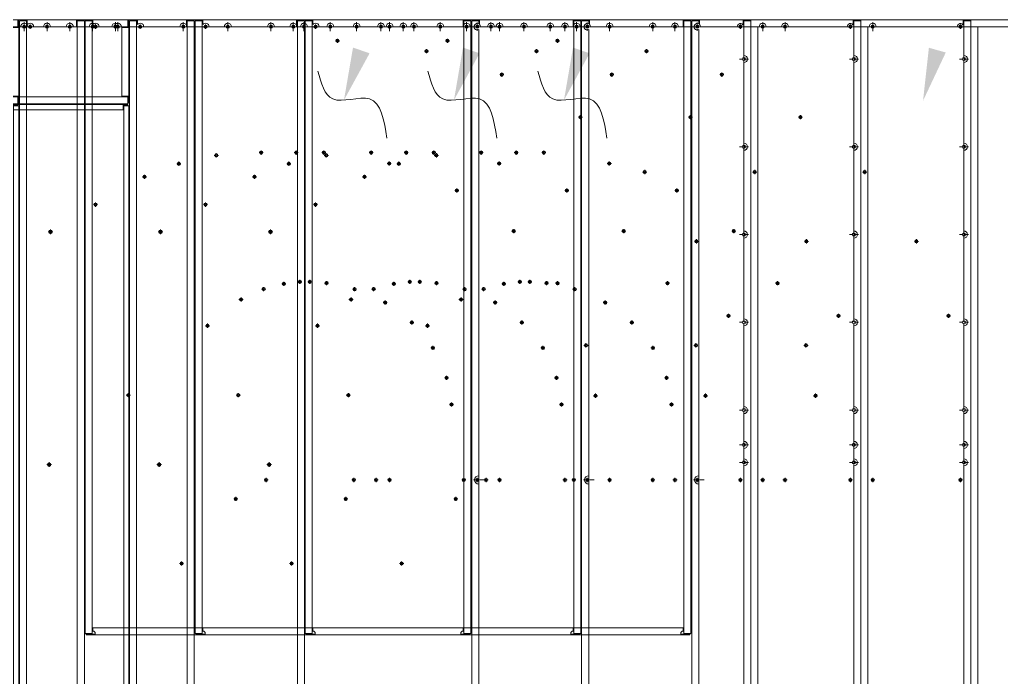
# Model space of a CAD drawing. Header units: millimetres. Extents: x -664124 to 30784, y -141094 to 22397.
# Drawn here: x -659109 to -656311, y -139217 to -137344 of the extents above; entities that cross this region are included whole.
import ezdxf

# ---------------------------------------------------------------- set-up
doc = ezdxf.new("R2010")
doc.units = ezdxf.units.MM
doc.linetypes.add('DASHDOT', pattern=[18.5, 12, -3, 0.5, -3])
doc.layers.add('냉각탑_dim', color=1, linetype='Continuous')

# ---------------------------------------------------------------- blocks, each defined once
blk = doc.blocks.new('1')
at = {"color": 7, "lineweight": 20}
for p, q in [((14466.8, 12784.9), (11473.8, 12784.9)), ((14116.8, 12764.9), (14161.8, 12764.9)), ((14181.8, 12764.9), (14226.8, 12764.9)), ((14246.8, 12764.9), (14291.8, 12764.9)), ((14311.8, 12764.9), (14356.8, 12764.9)), ((14376.8, 12764.9), (14421.8, 12764.9)), ((14441.8, 12764.9), (14466.8, 12764.9)), ((14450.3, 12762.9), (14450.3, 12566.9)), ((14470.3, 12566.9), (14470.3, 12762.9)), ((14472.3, 9340.4), (14472.3, 12781.4)), ((14492.3, 12781.4), (14492.3, 9340.4)), ((14494.3, 12784.9), (14948.3, 12784.9)), ((14512.3, 12764.9), (14742.3, 12764.9)), ((14762.3, 12764.9), (14948.3, 12764.9)), ((14950.3, 9340.4), (14950.3, 12781.4)), ((14970.3, 12781.4), (14970.3, 9340.4)), ((14972.3, 11036.4), (14972.3, 12781.4)), ((14992.3, 12781.4), (14992.3, 11036.4)), ((14994.3, 12784.9), (16050.3, 12784.9)), ((15012.3, 12764.9), (15242.3, 12764.9)), ((15262.3, 12764.9), (15492.3, 12764.9)), ((15512.3, 12764.9), (15586.3, 12764.9)), ((15606.3, 12764.9), (15661.3, 12764.9)), ((15681.3, 12764.9), (15736.3, 12764.9)), ((15756.3, 12764.9), (15830.3, 12764.9)), ((15850.3, 12764.9), (16050.3, 12764.9)), ((16052.3, 11036.4), (16052.3, 12781.4)), ((16072.3, 12781.4), (16072.3, 11036.4)), ((16074.3, 9340.4), (16074.3, 12781.4)), ((16096.3, 12784.9), (16848.3, 12784.9)), ((16099.3, 12764.9), (16330.3, 12764.9)), ((16350.3, 12764.9), (16580.3, 12764.9)), ((16600.3, 12764.9), (16831.3, 12764.9)), ((16850.3, 12781.4), (16850.3, 12682.9)), ((16870.3, 12781.4), (16870.3, 9340.4)), ((16890.3, 12764.9), (16890.3, 9204.9)), ((16094.3, 11485.9), (16094.3, 12756.9)), ((16850.3, 12662.9), (16850.3, 12432.9)), ((14466.8, 12564.9), (12121.8, 12564.9)), ((11473.8, 12544.9), (14466.8, 12544.9)), ((13487.9, 12542.9), (14453.7, 12542.9)), ((14455.3, 12539.8), (14455.3, 9690)), ((14470.3, 9690), (14470.3, 12539.8)), ((14453.7, 12527.9), (13487.9, 12527.9)), ((16850.3, 12412.9), (16850.3, 12182.9)), ((16850.3, 12162.9), (16850.3, 11932.9)), ((16850.3, 11912.9), (16850.3, 11682.9)), ((16850.3, 11662.9), (16850.3, 11583.9)), ((16850.3, 11563.9), (16850.3, 11533.9)), ((16850.3, 11513.9), (16850.3, 9340.4)), ((16094.3, 9340.4), (16094.3, 11461.9)), ((16052.3, 11052.9), (14994.3, 11052.9)), ((16056.5, 11032.9), (15000.5, 11032.9))]:
    blk.add_line(p, q, dxfattribs=at)
at = {"color": 7, "linetype": 'DASHDOT', "lineweight": 20}
for p, q in [((14184.8, 12764.9), (14158.8, 12764.9)), ((14171.8, 12777.9), (14171.8, 12751.9)), ((14249.8, 12764.9), (14223.8, 12764.9)), ((14236.8, 12777.9), (14236.8, 12751.9)), ((14314.8, 12764.9), (14288.8, 12764.9)), ((14301.8, 12777.9), (14301.8, 12751.9)), ((14379.8, 12764.9), (14353.8, 12764.9)), ((14366.8, 12777.9), (14366.8, 12751.9)), ((14444.8, 12764.9), (14418.8, 12764.9)), ((14431.8, 12777.9), (14431.8, 12751.9)), ((14765.3, 12764.9), (14739.3, 12764.9)), ((14752.3, 12777.9), (14752.3, 12751.9)), ((15265.3, 12764.9), (15239.3, 12764.9)), ((15252.3, 12777.9), (15252.3, 12751.9)), ((15515.3, 12764.9), (15489.3, 12764.9)), ((15502.3, 12777.9), (15502.3, 12751.9)), ((15609.3, 12764.9), (15583.3, 12764.9)), ((15596.3, 12777.9), (15596.3, 12751.9)), ((15684.3, 12764.9), (15658.3, 12764.9)), ((15671.3, 12777.9), (15671.3, 12751.9)), ((15759.3, 12764.9), (15733.3, 12764.9)), ((15746.3, 12777.9), (15746.3, 12751.9)), ((15853.3, 12764.9), (15827.3, 12764.9)), ((15840.3, 12777.9), (15840.3, 12751.9)), ((16102, 12764.9), (16078.6, 12764.9)), ((16090.3, 12776.6), (16090.3, 12753.2)), ((16353.3, 12764.9), (16327.3, 12764.9)), ((16340.3, 12777.9), (16340.3, 12751.9)), ((16603.3, 12764.9), (16577.3, 12764.9)), ((16590.3, 12777.9), (16590.3, 12751.9)), ((16850.3, 12685.9), (16850.3, 12659.9)), ((16863.3, 12672.9), (16837.3, 12672.9)), ((16850.3, 12435.9), (16850.3, 12409.9)), ((16863.3, 12422.9), (16837.3, 12422.9)), ((16863.3, 12172.9), (16837.3, 12172.9)), ((16850.3, 12185.9), (16850.3, 12159.9)), ((16863.3, 11922.9), (16837.3, 11922.9)), ((16850.3, 11935.9), (16850.3, 11909.9)), ((16863.3, 11672.9), (16837.3, 11672.9)), ((16850.3, 11685.9), (16850.3, 11659.9)), ((16850.3, 11586.9), (16850.3, 11560.9)), ((16863.3, 11573.9), (16837.3, 11573.9)), ((16850.3, 11536.9), (16850.3, 11510.9)), ((16863.3, 11523.9), (16837.3, 11523.9)), ((16109.9, 11473.9), (16078.7, 11473.9)), ((16094.3, 11489.5), (16094.3, 11458.3))]:
    blk.add_line(p, q, dxfattribs=at)
at = {"color": 7, "lineweight": 20, "ltscale": 0.4125}
for p, q in [((14466.8, 12762.9), (14450.3, 12762.9)), ((14466.8, 12764.9), (14466.8, 12781.4)), ((14475.8, 12781.4), (14492.3, 12781.4)), ((14948.3, 12781.4), (14948.3, 12764.9)), ((14950.3, 12781.4), (14966.8, 12781.4)), ((14975.8, 12781.4), (14992.3, 12781.4)), ((16050.3, 12781.4), (16050.3, 12764.9)), ((16052.3, 12781.4), (16068.8, 12781.4)), ((16077.8, 12781.4), (16094.3, 12781.4)), ((16850.3, 12781.4), (16866.8, 12781.4)), ((14450.3, 12566.9), (14466.8, 12566.9)), ((14466.8, 12548.4), (14466.8, 12564.9)), ((14992.3, 11036.4), (14975.8, 11036.4)), ((16068.8, 11036.4), (16052.3, 11036.4))]:
    blk.add_line(p, q, dxfattribs=at)
at = {"color": 7, "lineweight": 20, "ltscale": 0.0875}
for p, q in [((14466.8, 12784.9), (14466.8, 12781.4)), ((14470.3, 12762.9), (14466.8, 12762.9)), ((14472.3, 12781.4), (14475.8, 12781.4)), ((14494.3, 12784.9), (14494.3, 12781.4)), ((14948.3, 12784.9), (14948.3, 12781.4)), ((14970.3, 12781.4), (14966.8, 12781.4)), ((14972.3, 12781.4), (14975.8, 12781.4)), ((14994.3, 12784.9), (14994.3, 12781.4)), ((16050.3, 12784.9), (16050.3, 12781.4)), ((16072.3, 12781.4), (16068.8, 12781.4)), ((16074.3, 12781.4), (16077.8, 12781.4)), ((16096.3, 12784.9), (16096.3, 12781.4)), ((16848.3, 12784.9), (16848.3, 12781.4)), ((16870.3, 12781.4), (16866.8, 12781.4)), ((14470.3, 12566.9), (14466.8, 12566.9)), ((14466.8, 12544.9), (14466.8, 12548.4)), ((14972.3, 11036.4), (14975.8, 11036.4)), ((16072.3, 11036.4), (16068.8, 11036.4))]:
    blk.add_line(p, q, dxfattribs=at)
at = {"color": 7, "lineweight": 20, "ltscale": 0.0375}
for p, q in [((14468.3, 12781.4), (14466.8, 12781.4)), ((14475.8, 12782.9), (14475.8, 12781.4)), ((14966.8, 12782.9), (14966.8, 12781.4)), ((14975.8, 12781.4), (14975.8, 12782.9)), ((16068.8, 12781.4), (16068.8, 12782.9)), ((16077.8, 12782.9), (16077.8, 12781.4)), ((16866.8, 12782.9), (16866.8, 12781.4)), ((14468.3, 12548.4), (14466.8, 12548.4)), ((14467.2, 12541.3), (14467.2, 12539.8)), ((14975.8, 11036.4), (14975.8, 11034.9)), ((16068.8, 11036.4), (16068.8, 11034.9))]:
    blk.add_line(p, q, dxfattribs=at)
at = {"color": 7, "lineweight": 20, "ltscale": 0.4625}
for p, q in [((14468.3, 12781.4), (14468.3, 12762.9)), ((14470.3, 12762.9), (14470.3, 12781.4)), ((14475.8, 12784.9), (14494.3, 12784.9)), ((14494.3, 12782.9), (14475.8, 12782.9)), ((14948.3, 12784.9), (14966.8, 12784.9)), ((14966.8, 12782.9), (14948.3, 12782.9)), ((14975.8, 12784.9), (14994.3, 12784.9)), ((14994.3, 12782.9), (14975.8, 12782.9)), ((16050.3, 12784.9), (16068.8, 12784.9)), ((16068.8, 12782.9), (16050.3, 12782.9)), ((16077.8, 12784.9), (16096.3, 12784.9)), ((16096.3, 12782.9), (16077.8, 12782.9)), ((16848.3, 12784.9), (16866.8, 12784.9)), ((16866.8, 12782.9), (16848.3, 12782.9)), ((14468.3, 12566.9), (14468.3, 12548.4)), ((14470.3, 12548.4), (14470.3, 12566.9))]:
    blk.add_line(p, q, dxfattribs=at)
at = {"color": 7, "lineweight": 20, "ltscale": 0.05}
for p, q in [((14468.3, 12781.4), (14470.3, 12781.4)), ((14475.8, 12784.9), (14475.8, 12782.9)), ((14966.8, 12784.9), (14966.8, 12782.9)), ((14975.8, 12784.9), (14975.8, 12782.9)), ((16068.8, 12784.9), (16068.8, 12782.9)), ((16077.8, 12784.9), (16077.8, 12782.9)), ((16866.8, 12784.9), (16866.8, 12782.9)), ((14972.3, 12744.9), (14970.3, 12744.9)), ((14972.3, 12744.9), (14970.3, 12744.9)), ((16074.3, 12744.9), (16072.3, 12744.9)), ((16074.3, 12744.9), (16072.3, 12744.9)), ((14468.3, 12548.4), (14470.3, 12548.4)), ((16072.3, 11526.9), (16074.3, 11526.9)), ((16074.3, 11498.9), (16072.3, 11498.9)), ((16074.3, 11496.9), (16072.3, 11496.9)), ((16074.3, 11494.9), (16072.3, 11494.9)), ((16074.3, 11452.9), (16072.3, 11452.9)), ((16072.3, 11375.3), (16074.3, 11375.3)), ((16072.3, 11373.3), (16074.3, 11373.3)), ((16074.3, 11371.3), (16072.3, 11371.3)), ((16074.3, 11369.7), (16072.3, 11369.7)), ((14975.8, 11032.9), (14975.8, 11034.9)), ((14988.1, 11032.9), (14988.1, 11034.9)), ((15000.5, 11032.9), (15000.5, 11034.9)), ((16044.1, 11032.9), (16044.1, 11034.9)), ((16056.5, 11032.9), (16056.5, 11034.9)), ((16068.8, 11032.9), (16068.8, 11034.9))]:
    blk.add_line(p, q, dxfattribs=at)
at = {"color": 7, "lineweight": 20, "ltscale": 0.2625}
for p, q in [((14494.3, 12770.9), (14494.3, 12781.4)), ((14994.3, 12770.9), (14994.3, 12781.4))]:
    blk.add_line(p, q, dxfattribs=at)
at = {"color": 7, "linetype": 'DASHDOT', "lineweight": 20, "ltscale": 0.2925}
for p, q in [((14508.2, 12764.9), (14496.5, 12764.9)), ((15008.2, 12764.9), (14996.5, 12764.9)), ((15352.4, 12398.5), (15340.7, 12398.5)), ((15480.2, 12406.2), (15468.5, 12406.2)), ((15245.5, 12374.7), (15233.8, 12374.7)), ((15147.5, 12337.6), (15135.8, 12337.6)), ((15007.9, 12258.1), (14996.2, 12258.1)), ((15544.8, 12032.7), (15533.1, 12032.7)), ((15487.2, 12017.7), (15475.5, 12017.7)), ((15327.1, 11913.2), (15315.4, 11913.2)), ((15101.6, 11715.5), (15089.9, 11715.5)), ((15494.2, 11473.9), (15482.5, 11473.9)), ((15407.7, 11419.9), (15396, 11419.9)), ((15253.4, 11236), (15241.7, 11236))]:
    blk.add_line(p, q, dxfattribs=at)
at = {"color": 7, "linetype": 'DASHDOT', "lineweight": 20, "ltscale": 0.292505}
for p, q in [((14502.3, 12770.8), (14502.3, 12759.1)), ((15002.3, 12770.8), (15002.3, 12759.1)), ((16840.3, 12770.8), (16840.3, 12759.1)), ((15691.7, 12730.8), (15691.7, 12719.1)), ((16032.2, 12304.3), (16032.2, 12292.6)), ((16194.2, 12188.6), (16194.2, 12176.9)), ((16714.8, 12159.3), (16714.8, 12147.6)), ((15740.7, 12023), (15740.7, 12011.3)), ((16427.4, 11719.8), (16427.4, 11708.1)), ((16017, 11694.8), (16017, 11683.1)), ((15488.3, 11479.8), (15488.3, 11468.1)), ((15738.3, 11479.8), (15738.3, 11468.1)), ((15840.3, 11479.8), (15840.3, 11468.1)), ((16090.3, 11479.8), (16090.3, 11468.1)), ((16340.3, 11479.8), (16340.3, 11468.1)), ((16590.3, 11479.8), (16590.3, 11468.1)), ((16840.3, 11479.8), (16840.3, 11468.1)), ((15401.8, 11425.8), (15401.8, 11414.1))]:
    blk.add_line(p, q, dxfattribs=at)
at = {"color": 7, "lineweight": 20, "ltscale": 0.224999}
for p, q in [((14975.8, 12784.9), (14966.8, 12784.9)), ((16077.8, 12784.9), (16068.8, 12784.9))]:
    blk.add_line(p, q, dxfattribs=at)
at = {"color": 7, "lineweight": 20, "ltscale": 0.13954}
blk.add_line((15505.1, 12763.8), (15499.5, 12763.8), dxfattribs=at)
at = {"color": 7, "lineweight": 20, "ltscale": 0.065314}
blk.add_line((15503.6, 12762.2), (15501, 12762.2), dxfattribs=at)
at = {"color": 7, "lineweight": 20, "ltscale": 0.074833}
blk.add_line((15668.7, 12763.4), (15668.7, 12766.4), dxfattribs=at)
at = {"color": 7, "lineweight": 20, "ltscale": 0.210944}
blk.add_line((16094.3, 12773), (16094.3, 12781.4), dxfattribs=at)
at = {"color": 7, "lineweight": 20, "ltscale": 0.244795}
blk.add_line((16096.3, 12771.7), (16096.3, 12781.4), dxfattribs=at)
at = {"color": 7, "linetype": 'DASHDOT', "lineweight": 20, "ltscale": 0.292499}
for p, q in [((16846.2, 12764.9), (16834.5, 12764.9)), ((15951.3, 12695.1), (15939.6, 12695.1)), ((15945.5, 12701), (15945.5, 12689.3)), ((16166, 12628.3), (16154.3, 12628.3)), ((16160.1, 12634.2), (16160.1, 12622.5)), ((16384.2, 12513.1), (16384.2, 12501.4)), ((16390.1, 12507.3), (16378.4, 12507.3)), ((15346.5, 12404.4), (15346.5, 12392.7)), ((15474.3, 12412.1), (15474.3, 12400.4)), ((15580.2, 12406.2), (15568.5, 12406.2)), ((15574.3, 12412.1), (15574.3, 12400.4)), ((15658.7, 12406.2), (15647, 12406.2)), ((15652.8, 12412.1), (15652.8, 12400.4)), ((15239.6, 12380.6), (15239.6, 12368.9)), ((15845.3, 12375.4), (15833.6, 12375.4)), ((15839.4, 12381.3), (15839.4, 12369.6)), ((15141.7, 12343.4), (15141.7, 12331.7)), ((16573.3, 12351), (16561.6, 12351)), ((16567.5, 12356.9), (16567.5, 12345.2)), ((16038, 12298.4), (16026.3, 12298.4)), ((15002.1, 12263.9), (15002.1, 12252.2)), ((16720.7, 12153.4), (16709, 12153.4)), ((15539, 12038.5), (15539, 12026.8)), ((15590.2, 12038.2), (15578.5, 12038.2)), ((15584.3, 12044.1), (15584.3, 12032.4)), ((15618.7, 12038.2), (15607, 12038.2)), ((15612.8, 12044.1), (15612.8, 12032.4)), ((15660.7, 12040.6), (15660.7, 12028.9)), ((16324.9, 12034.2), (16313.2, 12034.2)), ((16319.1, 12040.1), (16319.1, 12028.4)), ((15481.3, 12023.5), (15481.3, 12011.8)), ((15422.7, 11988), (15411, 11988)), ((15416.9, 11993.9), (15416.9, 11982.2)), ((15827.9, 11985.1), (15827.9, 11973.4)), ((15903.8, 11928.5), (15903.8, 11916.8)), ((16812.1, 11941.3), (16800.4, 11941.3)), ((16806.3, 11947.1), (16806.3, 11935.4)), ((15321.3, 11919.1), (15321.3, 11907.4)), ((15963.8, 11855.8), (15963.8, 11844.1)), ((16405.9, 11857.2), (16394.2, 11857.2)), ((16400.1, 11863.1), (16400.1, 11851.4)), ((16008.7, 11764.8), (15997, 11764.8)), ((16002.8, 11770.6), (16002.8, 11758.9)), ((15095.7, 11721.3), (15095.7, 11709.6)), ((16433.3, 11713.9), (16421.6, 11713.9)), ((16022.9, 11688.9), (16011.2, 11688.9)), ((15744.2, 11473.9), (15732.5, 11473.9)), ((15846.2, 11473.9), (15834.5, 11473.9)), ((16096.2, 11473.9), (16084.5, 11473.9)), ((16346.2, 11473.9), (16334.5, 11473.9)), ((16596.2, 11473.9), (16584.5, 11473.9)), ((16846.2, 11473.9), (16834.5, 11473.9)), ((15247.5, 11241.9), (15247.5, 11230.2))]:
    blk.add_line(p, q, dxfattribs=at)
at = {"color": 7, "lineweight": 20, "ltscale": 0.309422}
blk.add_line((16848.3, 12769.1), (16848.3, 12781.4), dxfattribs=at)
at = {"lineweight": 20}
for p, q in [((16866.8, 12784.9), (17970.3, 12784.9)), ((16870.3, 12781.4), (16870.3, 12784.9)), ((16870.3, 12764.9), (17970.3, 12764.9))]:
    blk.add_line(p, q, dxfattribs=at)
at = {"color": 7, "lineweight": 20, "ltscale": 0.012499}
for p, q in [((14472.3, 12744.9), (14471.8, 12744.9)), ((14472.3, 12742.9), (14471.8, 12742.9))]:
    blk.add_line(p, q, dxfattribs=at)
at = {"color": 7, "linetype": 'DASHDOT', "lineweight": 20, "ltscale": 0.292502}
for p, q in [((15697.6, 12724.9), (15685.9, 12724.9)), ((16200, 12182.7), (16188.3, 12182.7)), ((15666.5, 12034.7), (15654.8, 12034.7)), ((15746.5, 12017.2), (15734.8, 12017.2)), ((15833.7, 11979.2), (15822, 11979.2)), ((15909.7, 11922.6), (15898, 11922.6)), ((15969.7, 11850), (15958, 11850))]:
    blk.add_line(p, q, dxfattribs=at)
at = {"color": 7, "lineweight": 20, "ltscale": 0.05367}
for p, q in [((16072.3, 12684), (16074.3, 12683.3)), ((16074.3, 12640.3), (16072.3, 12641.1))]:
    blk.add_line(p, q, dxfattribs=at)
at = {"color": 7, "lineweight": 20, "ltscale": 0.0775}
for p, q in [((14453.7, 12542.9), (14453.7, 12539.8)), ((14470.3, 12539.8), (14467.2, 12539.8))]:
    blk.add_line(p, q, dxfattribs=at)
at = {"color": 7, "lineweight": 20, "ltscale": 0.3375}
for p, q in [((14467.2, 12542.9), (14453.7, 12542.9)), ((14453.7, 12541.3), (14467.2, 12541.3))]:
    blk.add_line(p, q, dxfattribs=at)
at = {"color": 7, "lineweight": 20, "ltscale": 0.2975}
for p, q in [((14453.7, 12527.9), (14453.7, 12539.8)), ((14467.2, 12539.8), (14455.3, 12539.8))]:
    blk.add_line(p, q, dxfattribs=at)
at = {"color": 7, "lineweight": 20, "ltscale": 0.04}
blk.add_line((14467.2, 12542.9), (14467.2, 12541.3), dxfattribs=at)
at = {"color": 7, "lineweight": 20, "ltscale": 0.057149}
for p, q in [((16072.3, 12299), (16074.3, 12297.9)), ((16074.3, 12252.2), (16072.3, 12253.3))]:
    blk.add_line(p, q, dxfattribs=at)
at = {"color": 7, "lineweight": 20, "ltscale": 0.058406}
for p, q in [((14970.3, 12262.3), (14972.3, 12263.5)), ((14972.3, 12216.7), (14970.3, 12215.5)), ((14972.3, 12216.7), (14970.3, 12215.5))]:
    blk.add_line(p, q, dxfattribs=at)
at = {"color": 7, "linetype": 'DASHDOT', "lineweight": 20, "ltscale": 0.325}
for p, q in [((14880.2, 12180.5), (14867.2, 12180.5)), ((14873.7, 12187), (14873.7, 12174)), ((14876.7, 11517.7), (14863.7, 11517.7)), ((14870.2, 11524.2), (14870.2, 11511.2))]:
    blk.add_line(p, q, dxfattribs=at)
at = {"color": 7, "lineweight": 20, "ltscale": 0.066501}
for p, q in [((14972.3, 11633.8), (14970.3, 11632.1)), ((14972.3, 11580.6), (14970.3, 11578.9)), ((14972.3, 11580.6), (14970.3, 11578.9))]:
    blk.add_line(p, q, dxfattribs=at)
at = {"color": 7, "linetype": 'DASHDOT', "lineweight": 20, "ltscale": 0.195}
for p, q in [((15405.7, 11419.9), (15397.9, 11419.9)), ((15251.5, 11236.1), (15243.7, 11236.1))]:
    blk.add_line(p, q, dxfattribs=at)
at = {"color": 7, "linetype": 'DASHDOT', "lineweight": 20, "ltscale": 0.195001}
for p, q in [((15401.8, 11423.8), (15401.8, 11416)), ((15247.6, 11240), (15247.6, 11232.2))]:
    blk.add_line(p, q, dxfattribs=at)
at = {"color": 7, "lineweight": 20, "ltscale": 0.2375}
for p, q in [((14994.3, 11052.9), (14994.3, 11043.4)), ((16050.3, 11052.9), (16050.3, 11043.4))]:
    blk.add_line(p, q, dxfattribs=at)
at = {"color": 7, "lineweight": 20, "ltscale": 0.307899}
for p, q in [((14975.8, 11034.9), (14988.1, 11034.9)), ((14988.1, 11032.9), (14975.8, 11032.9)), ((16056.5, 11034.9), (16068.8, 11034.9)), ((16068.8, 11032.9), (16056.5, 11032.9))]:
    blk.add_line(p, q, dxfattribs=at)
at = {"color": 7, "lineweight": 20, "ltscale": 0.154601}
for p, q in [((14988.1, 11034.9), (15000.5, 11034.9)), ((14988.1, 11032.9), (14994.3, 11032.9)), ((15000.5, 11032.9), (14994.3, 11032.9)), ((16044.1, 11034.9), (16050.3, 11034.9)), ((16044.1, 11032.9), (16050.3, 11032.9)), ((16050.3, 11034.9), (16056.5, 11034.9)), ((16050.3, 11032.9), (16056.5, 11032.9))]:
    blk.add_line(p, q, dxfattribs=at)
at = {"color": 7, "lineweight": 20}
for centre, radius in [((14171.8, 12764.9), 4.5), ((14171.8, 12764.9), 3), ((14236.8, 12764.9), 4.5), ((14236.8, 12764.9), 3), ((14301.8, 12764.9), 4.5), ((14301.8, 12764.9), 3), ((14366.8, 12764.9), 4.5), ((14366.8, 12764.9), 3), ((14431.8, 12764.9), 4.5), ((14431.8, 12764.9), 3), ((14502.3, 12764.9), 4.5), ((14502.3, 12764.9), 3), ((14752.3, 12764.9), 4.5), ((14752.3, 12764.9), 3), ((15002.3, 12764.9), 4.5), ((15002.3, 12764.9), 3), ((15252.3, 12764.9), 4.5), ((15252.3, 12764.9), 3), ((15502.3, 12764.9), 4.5), ((15502.3, 12764.9), 3), ((15596.3, 12764.9), 4.5), ((15596.3, 12764.9), 3), ((15671.3, 12764.9), 4.5), ((15671.3, 12764.9), 3), ((15746.3, 12764.9), 4.5), ((15746.3, 12764.9), 3.3), ((15840.3, 12764.9), 4.5), ((15840.3, 12764.9), 3), ((16090.3, 12764.9), 4.5), ((16090.3, 12764.9), 3), ((16340.3, 12764.9), 4.5), ((16340.3, 12764.9), 3), ((16590.3, 12764.9), 4.5), ((16590.3, 12764.9), 3), ((16840.3, 12764.9), 4.5), ((16840.3, 12764.9), 3), ((15691.7, 12724.9), 4.5), ((15691.7, 12724.9), 3), ((15945.5, 12695.1), 4.5), ((15945.5, 12695.1), 3), ((16850.3, 12672.9), 4.5), ((16850.3, 12672.9), 3), ((16160.1, 12628.3), 4.5), ((16160.1, 12628.3), 3), ((16384.2, 12507.3), 4.5), ((16384.2, 12507.3), 3), ((16850.3, 12422.9), 4.5), ((16850.3, 12422.9), 3), ((15346.5, 12398.5), 4.5), ((15346.5, 12398.5), 3), ((15474.3, 12406.2), 4.5), ((15474.3, 12406.2), 3), ((15574.3, 12406.2), 4.5), ((15574.3, 12406.2), 3), ((15652.8, 12406.2), 4.5), ((15652.8, 12406.2), 3), ((15239.6, 12374.7), 4.5), ((15239.6, 12374.7), 3), ((15839.4, 12375.4), 4.5), ((15839.4, 12375.4), 3), ((15141.7, 12337.6), 4.5), ((15141.7, 12337.6), 3), ((16567.5, 12351), 4.5), ((16567.5, 12351), 3), ((16032.2, 12298.4), 4.5), ((16032.2, 12298.4), 3), ((15002.1, 12258.1), 4.5), ((15002.1, 12258.1), 3), ((14873.7, 12180.5), 5), ((14873.7, 12180.5), 3), ((16194.2, 12182.7), 4.5), ((16194.2, 12182.7), 3), ((16850.3, 12172.9), 4.5), ((16850.3, 12172.9), 3), ((16714.8, 12153.4), 4.5), ((16714.8, 12153.4), 3), ((15539, 12032.7), 4.5), ((15539, 12032.7), 3), ((15584.3, 12038.2), 4.5), ((15584.3, 12038.2), 3), ((15612.8, 12038.2), 4.5), ((15612.8, 12038.2), 3), ((15660.7, 12034.7), 4.5), ((15660.7, 12034.7), 3), ((16319.1, 12034.2), 4.5), ((16319.1, 12034.2), 3), ((15481.3, 12017.7), 4.5), ((15481.3, 12017.7), 3), ((15740.7, 12017.2), 4.5), ((15740.7, 12017.2), 3), ((15416.9, 11988), 4.5), ((15416.9, 11988), 3), ((15827.9, 11979.2), 4.5), ((15827.9, 11979.2), 3), ((15903.8, 11922.6), 4.5), ((15903.8, 11922.6), 3), ((16806.3, 11941.3), 4.5), ((16806.3, 11941.3), 3), ((16850.3, 11922.9), 4.5), ((15321.3, 11913.2), 4.5), ((15321.3, 11913.2), 3), ((15963.8, 11850), 4.5), ((15963.8, 11850), 3), ((16400.1, 11857.2), 4.5), ((16400.1, 11857.2), 3), ((16002.8, 11764.8), 4.5), ((16002.8, 11764.8), 3), ((15095.7, 11715.5), 4.5), ((15095.7, 11715.5), 3), ((16427.4, 11713.9), 4.5), ((16427.4, 11713.9), 3), ((16017, 11688.9), 4.5), ((16017, 11688.9), 3), ((16850.3, 11672.9), 4.5), ((16850.3, 11573.9), 4.5), ((16850.3, 11573.9), 3), ((14870.2, 11517.7), 5), ((14870.2, 11517.7), 3), ((16850.3, 11523.9), 4.5), ((16850.3, 11523.9), 3), ((15488.3, 11473.9), 4.5), ((15488.3, 11473.9), 3), ((15738.3, 11473.9), 4.5), ((15738.3, 11473.9), 3), ((15840.3, 11473.9), 4.5), ((15840.3, 11473.9), 3), ((16090.3, 11473.9), 4.5), ((16090.3, 11473.9), 3), ((16340.3, 11473.9), 4.5), ((16340.3, 11473.9), 3), ((16590.3, 11473.9), 4.5), ((16590.3, 11473.9), 3), ((16840.3, 11473.9), 4.5), ((16840.3, 11473.9), 3), ((15401.8, 11419.9), 4.5), ((15401.8, 11419.9), 3), ((15247.5, 11236), 4.5), ((15247.6, 11236.1), 3)]:
    blk.add_circle(centre, radius, dxfattribs=at)
for centre, radius, start, end in [((14171.8, 12764.9), 10, 0, 180), ((14236.8, 12764.9), 10, 0, 180), ((14301.8, 12764.9), 10, 0, 180), ((14366.8, 12764.9), 10, 0, 180), ((14431.8, 12764.9), 10, 0, 180), ((14466.8, 12781.4), 3.5, 0, 90), ((14466.8, 12781.4), 1.5, 0, 90), ((14475.8, 12781.4), 3.5, 90, 180), ((14475.8, 12781.4), 1.5, 90, 180), ((14502.3, 12764.9), 10, 0, 143.1301), ((14752.3, 12764.9), 10, 0, 180), ((15002.3, 12764.9), 10, 0, 143.1301), ((15252.3, 12764.9), 10, 0, 180), ((15502.3, 12764.9), 10, 0, 180), ((15596.3, 12764.9), 10, 0, 180), ((15671.3, 12764.9), 10, 0, 180), ((15746.3, 12764.9), 10, 0, 180), ((15840.3, 12764.9), 10, 0, 180), ((16090.3, 12764.9), 9, 63.6122, 296.3878), ((16090.3, 12764.9), 9, 0, 48.1897), ((16340.3, 12764.9), 10, 0, 180), ((16590.3, 12764.9), 10, 0, 180), ((16840.3, 12764.9), 9, 27.266, 180), ((16866.8, 12781.4), 3.5, 0, 90), ((16866.8, 12781.4), 1.5, 0, 90), ((14471.8, 12746.4), 1.5, 180, 270), ((14471.8, 12746.4), 3.5, 244.6225, 270), ((16866.8, 12748.4), 3.5, 359.7619, 0), ((16866.8, 12739.4), 3.5, 0, 0.2381), ((16850.3, 12672.9), 10, 270, 90), ((16850.3, 12422.9), 10, 270, 90), ((16850.3, 12172.9), 10, 270, 90), ((16850.3, 11922.9), 10, 270, 90), ((16850.3, 11672.9), 10, 270, 90), ((16866.8, 11606.4), 3.5, 359.762, 0), ((16866.8, 11597.4), 3.5, 0, 0.238), ((16850.3, 11573.9), 10, 270, 90), ((16850.3, 11523.9), 10, 270, 90), ((16094.3, 11473.9), 12, 90, 270), ((16866.8, 11500.4), 3.5, 359.762, 0), ((16866.8, 11491.4), 3.5, 0, 0.2381), ((16866.8, 11456.4), 3.5, 359.7619, 0), ((14994.3, 11036.4), 7, 0, 90), ((16050.3, 11036.4), 7, 90, 180)]:
    blk.add_arc(centre, radius, start, end, dxfattribs=at)
for points, knots in [([(15001.3, 11036.4), (15001.3, 11035.9), (15001.3, 11035.3), (15001.3, 11034.8), (15001.2, 11034), (15001, 11033.3), (15000.9, 11033.1), (15000.7, 11033), (15000.6, 11032.9), (15000.6, 11032.9), (15000.5, 11032.9), (15000.5, 11032.9)], [0, 0, 0, 0, 0, 0, 5.016208, 5.016208, 5.016208, 8.965092, 8.965092, 8.965092, 9.470029, 9.470029, 9.470029, 9.470029, 9.470029, 9.470029]), ([(15001.3, 11036.4), (15001.3, 11036), (15001.3, 11035.6), (15001.1, 11035.2), (15000.9, 11035), (15000.6, 11034.9), (15000.6, 11034.9), (15000.5, 11034.9), (15000.5, 11034.9)], [0, 0, 0, 0, 0, 0, 7.946312, 7.946312, 7.946312, 8.807471, 8.807471, 8.807471, 8.807471, 8.807471, 8.807471]), ([(16043.3, 11036.4), (16043.3, 11035.9), (16043.3, 11035.3), (16043.4, 11034.8), (16043.5, 11034), (16043.7, 11033.3), (16043.8, 11033.1), (16043.9, 11033), (16044.1, 11032.9), (16044.1, 11032.9), (16044.1, 11032.9), (16044.1, 11032.9)], [0, 0, 0, 0, 0, 0, 5.016208, 5.016208, 5.016208, 8.965092, 8.965092, 8.965092, 9.470029, 9.470029, 9.470029, 9.470029, 9.470029, 9.470029]), ([(16043.3, 11036.4), (16043.3, 11036), (16043.4, 11035.6), (16043.5, 11035.2), (16043.7, 11035), (16044, 11034.9), (16044.1, 11034.9), (16044.1, 11034.9), (16044.1, 11034.9)], [0, 0, 0, 0, 0, 0, 7.946312, 7.946312, 7.946312, 8.807471, 8.807471, 8.807471, 8.807471, 8.807471, 8.807471])]:
    blk.add_open_spline(points, degree=5, knots=knots, dxfattribs=at)
at = {"layer": '냉각탑_dim', "lineweight": 20}
blk.add_spline([(15636.1, 12638.7), (15678.4, 12559.1), (15782.9, 12559.1), (15832.7, 12447.2)], degree=3, dxfattribs=at)
for points in [[(15783.3, 12689.1), (15710.3, 12555.7), (15736.1, 12705.5)], [(17425.6, 12691.4), (17360.8, 12553.8), (17377.5, 12705)]]:
    blk.add_solid(points, dxfattribs=at)

msp = doc.modelspace()

# ---------------------------------------------------------------- block references
at = {"lineweight": 5}
for p in [(-673894.7, -150129), (-673581.2, -150129), (-673267.6, -150129)]:
    msp.add_blockref('1', p, dxfattribs=at)

doc.saveas('drawing.dxf')
